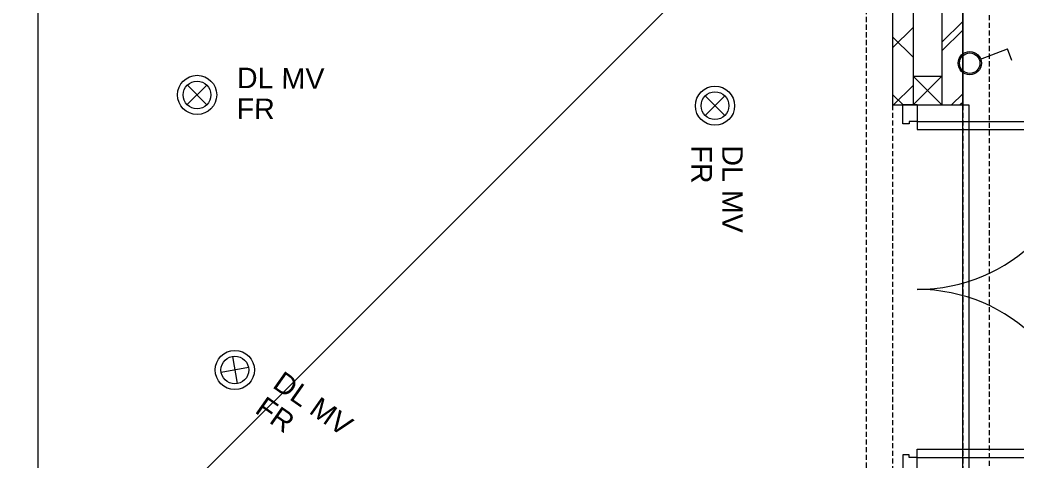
# Model space of a CAD drawing. Header units: millimetres. Extents: x -84100 to 168200, y 1000 to 58400.
# Drawn here: x 23292 to 28157, y 48727 to 50880 of the extents above; entities that cross this region are included whole.
import ezdxf
from ezdxf.enums import TextEntityAlignment as Align

# ---------------------------------------------------------------- set-up
doc = ezdxf.new("R2010")
doc.units = ezdxf.units.MM
doc.header["$LTSCALE"] = 100
doc.linetypes.add('HIDDEN', pattern=[0.375, 0.25, -0.125])
for name, color, linetype, true_color in [('Block Cavity', 156, 'Continuous', 0x004080), ('Block Fill', 9, 'Continuous', 0xc0c0c0), ('Block Wall', 156, 'Continuous', 0x004080), ('Brick Cavity', 156, 'Continuous', 0x004080), ('Brick Fill', 1, 'Continuous', 0xff0000), ('Brick Wall', 156, 'Continuous', 0x004080), ('Cavity Fill', 6, 'Continuous', 0xff00ff), ('Electrical', 176, 'Continuous', 0x000080), ('Foundations', 6, 'HIDDEN', 0xff00ff), ('General Lighting', 2, 'Continuous', 0xffff00), ('Roof', 1, 'Continuous', 0xff0000), ('Roof Perimeter', 1, 'Continuous', 0xff0000), ('Walls', 156, 'Continuous', 0x004080)]:
    doc.layers.add(name, color=color, linetype=linetype, true_color=true_color)
for name, color, linetype in [('Door Detail', 7, 'Continuous'), ('Doors', 7, 'Continuous'), ('Opening Header', 7, 'HIDDEN'), ('Roof Line - Valley', 7, 'Continuous')]:
    doc.layers.add(name, color=color, linetype=linetype)
doc.styles.add('Arial_00007FFEBFFD5370_00007FFEBFFD5370', font='', dxfattribs={"height": 0.2})
doc.styles.get('Arial_00007FFEBFFD5370_00007FFEBFFD5370').set_extended_font_data('Arial')

# ---------------------------------------------------------------- blocks, each defined once
blk = doc.blocks.new('Block14650')
at = {"layer": 'Block Cavity', "color": 156, "linetype": 'Continuous', "lineweight": 18, "true_color": 0x004080}
for p, q in [((-242, -242), (-242, -3802.683021)), ((-242, -3802.683021), (-102, -3802.683021))]:
    blk.add_line(p, q, dxfattribs=at)
at = {"layer": 'Block Cavity', "color": 6, "linetype": 'Continuous', "lineweight": 5, "true_color": 0xff00ff}
blk.add_line((-242, -3662.683021), (-102, -3662.683021), dxfattribs=at)
at = {"layer": 'Block Fill', "color": 9, "linetype": 'Continuous', "lineweight": 5, "true_color": 0xc0c0c0}
for p, q in [((-242, -3424.262512), (-342, -3524.262512)), ((-242, -3569.376478), (-342, -3469.376478)), ((-242, -3707.105224), (-337.577796, -3802.683021)), ((-342, -3752.219191), (-291.53617, -3802.683021))]:
    blk.add_line(p, q, dxfattribs=at)
at = {"layer": 'Block Wall', "color": 156, "linetype": 'Continuous', "lineweight": 18, "true_color": 0x004080}
for p, q in [((-342, -3122.683021), (-342, -3802.683021)), ((-342, -3802.683021), (-242, -3802.683021))]:
    blk.add_line(p, q, dxfattribs=at)
at = {"layer": 'Brick Cavity', "color": 156, "linetype": 'Continuous', "lineweight": 18, "true_color": 0x004080}
blk.add_line((-102, -102), (-102, -3802.683021), dxfattribs=at)
at = {"layer": 'Brick Fill', "color": 1, "linetype": 'Continuous', "lineweight": 5, "true_color": 0xff0000}
for p, q in [((0, -3394.394546), (-102, -3496.394546)), ((0, -3436.820953), (-102, -3538.820953)), ((0, -3747.947937), (-54.735084, -3802.683021)), ((0, -3790.374344), (-12.308677, -3802.683021))]:
    blk.add_line(p, q, dxfattribs=at)
at = {"layer": 'Brick Wall', "color": 156, "linetype": 'Continuous', "lineweight": 18, "true_color": 0x004080}
for p in [(0, 0), (-102, -3802.683021)]:
    blk.add_line(p, (0, -3802.683021), dxfattribs=at)
at = {"layer": 'Cavity Fill', "color": 6, "linetype": 'Continuous', "lineweight": 5, "true_color": 0xff00ff}
for p, q in [((-242, -3802.683021), (-102, -3662.683021)), ((-242, -3662.683021), (-102, -3802.683021))]:
    blk.add_line(p, q, dxfattribs=at)
at = {"layer": 'Foundations', "color": 6, "linetype": 'HIDDEN', "lineweight": 5, "true_color": 0xff00ff}
for p, q in [((129, -2501.683021), (129, -10243.683021)), ((-471, -3072.683021), (-471, -6531.119368))]:
    blk.add_line(p, q, dxfattribs=at)
blk = doc.blocks.new('Block14707')
at = {"layer": 'Door Detail', "color": 7, "linetype": 'Continuous', "lineweight": 5}
for p, q in [((0, 1800), (-70, 1800)), ((-70, 1707.5), (-70, 1800)), ((0, 1800), (0, 1720)), ((222, 1800), (252, 1800)), ((252, 1800), (252, 0)), ((-40, 1707.5), (-70, 1707.5)), ((0, 1720), (-40, 1720)), ((-40, 1720), (-40, 1707.5)), ((0, 1720), (820, 1720)), ((0, 1720), (0, 1680)), ((0, 1680), (820, 1680)), ((0, 80), (0, 120)), ((0, 120), (820, 120)), ((-40, 92.5), (-70, 92.5)), ((-70, 92.5), (-70, 0)), ((-40, 80), (-40, 92.5)), ((0, 80), (-40, 80)), ((0, 0), (0, 80)), ((0, 80), (820, 80)), ((-70, 0), (0, 0)), ((252, 0), (222, 0))]:
    blk.add_line(p, q, dxfattribs=at)
for centre, start, end in [((0, 1720), 270, 0), ((0, 80), 0, 90)]:
    blk.add_arc(centre, 820, start, end, dxfattribs=at)
at = {"layer": 'Opening Header', "color": 7, "linetype": 'HIDDEN', "lineweight": 5}
for p, q in [((-120, 1800), (-120, 0)), ((222, 1800), (222, 0))]:
    blk.add_line(p, q, dxfattribs=at)
blk = doc.blocks.new('Block31766')
at = {"layer": 'General Lighting', "color": 2, "linetype": 'Continuous', "lineweight": 5, "true_color": 0xffff00}
for p, q in [((48.264811, 47.355869), (-48.264811, -47.355869)), ((-47.355869, 48.264811), (47.355869, -48.264811))]:
    blk.add_line(p, q, dxfattribs=at)
for radius in [95.625, 67.617086]:
    blk.add_circle((0, 0), radius, dxfattribs=at)
at = {"layer": 'Electrical', "color": 176, "linetype": 'Continuous', "lineweight": 5, "true_color": 0x000080, "style": 'Arial_00007FFEBFFD5370_00007FFEBFFD5370'}
for s, p in [('DL MV ', (194.30638, 83.458135)), ('FR', (192.880589, -66.535089))]:
    blk.add_text(s, height=100, rotation=359.45538, dxfattribs=at).set_placement(p, align=Align.MIDDLE_LEFT)
blk = doc.blocks.new('Block32281')
at = {"layer": 'General Lighting', "color": 2, "linetype": 'Continuous', "lineweight": 5, "true_color": 0xffff00}
for p, q in [((47.8125, -47.8125), (-47.8125, 47.8125)), ((47.8125, 47.8125), (-47.8125, -47.8125))]:
    blk.add_line(p, q, dxfattribs=at)
for radius in [95.625, 67.617086]:
    blk.add_circle((0, 0), radius, dxfattribs=at)
at = {"layer": 'Electrical', "color": 176, "linetype": 'Continuous', "lineweight": 5, "true_color": 0x000080, "style": 'Arial_00007FFEBFFD5370_00007FFEBFFD5370'}
for s, p in [('FR', (-64.6987, -193.504309)), ('DL MV ', (85.3013, -193.504309))]:
    blk.add_text(s, height=100, rotation=270, dxfattribs=at).set_placement(p, align=Align.MIDDLE_LEFT)
blk = doc.blocks.new('Block35886')
at = {"layer": 'General Lighting', "color": 2, "linetype": 'Continuous', "lineweight": 5, "true_color": 0xffff00}
for p, q in [((-11.637836, 66.608041), (11.637836, -66.608041)), ((66.608041, 11.637836), (-66.608041, -11.637836))]:
    blk.add_line(p, q, dxfattribs=at)
for radius in [95.625, 67.617086]:
    blk.add_circle((0, 0), radius, dxfattribs=at)
at = {"layer": 'Electrical', "color": 176, "linetype": 'Continuous', "lineweight": 5, "true_color": 0x000080, "style": 'Arial_00007FFEBFFD5370_00007FFEBFFD5370'}
for s, p in [('DL MV ', (207.371966, -41.437872)), ('FR', (121.144194, -164.176502))]:
    blk.add_text(s, height=100, rotation=324.910745, dxfattribs=at).set_placement(p, align=Align.MIDDLE_LEFT)
blk = doc.blocks.new('Block87595')
at = {"layer": 'Electrical', "color": 176, "linetype": 'Continuous', "lineweight": 5, "true_color": 0x000080}
for p in [(53.149399, 19.931024), (205.622617, 13.688512)]:
    blk.add_line(p, (184.772216, 69.289581), dxfattribs=at)
for radius in [56.763582, 50]:
    blk.add_circle((0, 0), radius, dxfattribs=at)
blk = doc.blocks.new('Block108664')
at = {"layer": 'Roof Line - Valley', "color": 7, "linetype": 'Continuous', "lineweight": 5}
blk.add_lwpolyline([(12200, 6312.316979), (16684, 10796.316979)], dxfattribs=at)
at = {"layer": 'Roof Perimeter', "color": 1, "linetype": 'Continuous', "lineweight": 5, "true_color": 0xff0000}
blk.add_lwpolyline([(0, 0), (16684, 0), (16684, 12685), (0, 12685)], close=True, dxfattribs=at)
blk = doc.blocks.new('Block123935')
at = {"layer": 'Roof Line - Valley', "color": 7, "linetype": 'Continuous', "lineweight": 5}
blk.add_lwpolyline([(29.480279, 4342), (4513.480279, 8826)], dxfattribs=at)
at = {"layer": 'Roof Perimeter', "color": 1, "linetype": 'Continuous', "lineweight": 5, "true_color": 0xff0000}
blk.add_lwpolyline([(0, 0), (8855.480279, 0), (8855.480279, 8684), (0, 8684)], close=True, dxfattribs=at)

msp = doc.modelspace()

# ---------------------------------------------------------------- block references
at = {"layer": 'Doors', "color": 6, "linetype": 'HIDDEN', "lineweight": 5, "true_color": 0xff00ff}
msp.add_blockref('Block14707', (27669.721449, 48664.403363), dxfattribs=at)
at = {"layer": 'Electrical', "color": 176, "linetype": 'Continuous', "lineweight": 5, "true_color": 0x000080}
for name, p in [('Block87595', (27925.744004, 50668.504601)), ('Block31766', (24155.992214, 50513.542324)), ('Block32281', (26682.871375, 50460.899008)), ('Block35886', (24340.243819, 49171.137769))]:
    msp.add_blockref(name, p, dxfattribs=at)
at = {"layer": 'Roof', "color": 7, "linetype": 'Continuous', "lineweight": 5}
for name, p in [('Block108664', (11207.721449, 41582.086384)), ('Block123935', (23378.24117, 43552.403363))]:
    msp.add_blockref(name, p, dxfattribs=at)
at = {"layer": 'Walls', "color": 176, "linetype": 'Continuous', "lineweight": 5, "true_color": 0x000080}
msp.add_blockref('Block14650', (27891.721449, 54267.086384), dxfattribs=at)

doc.saveas('drawing.dxf')
